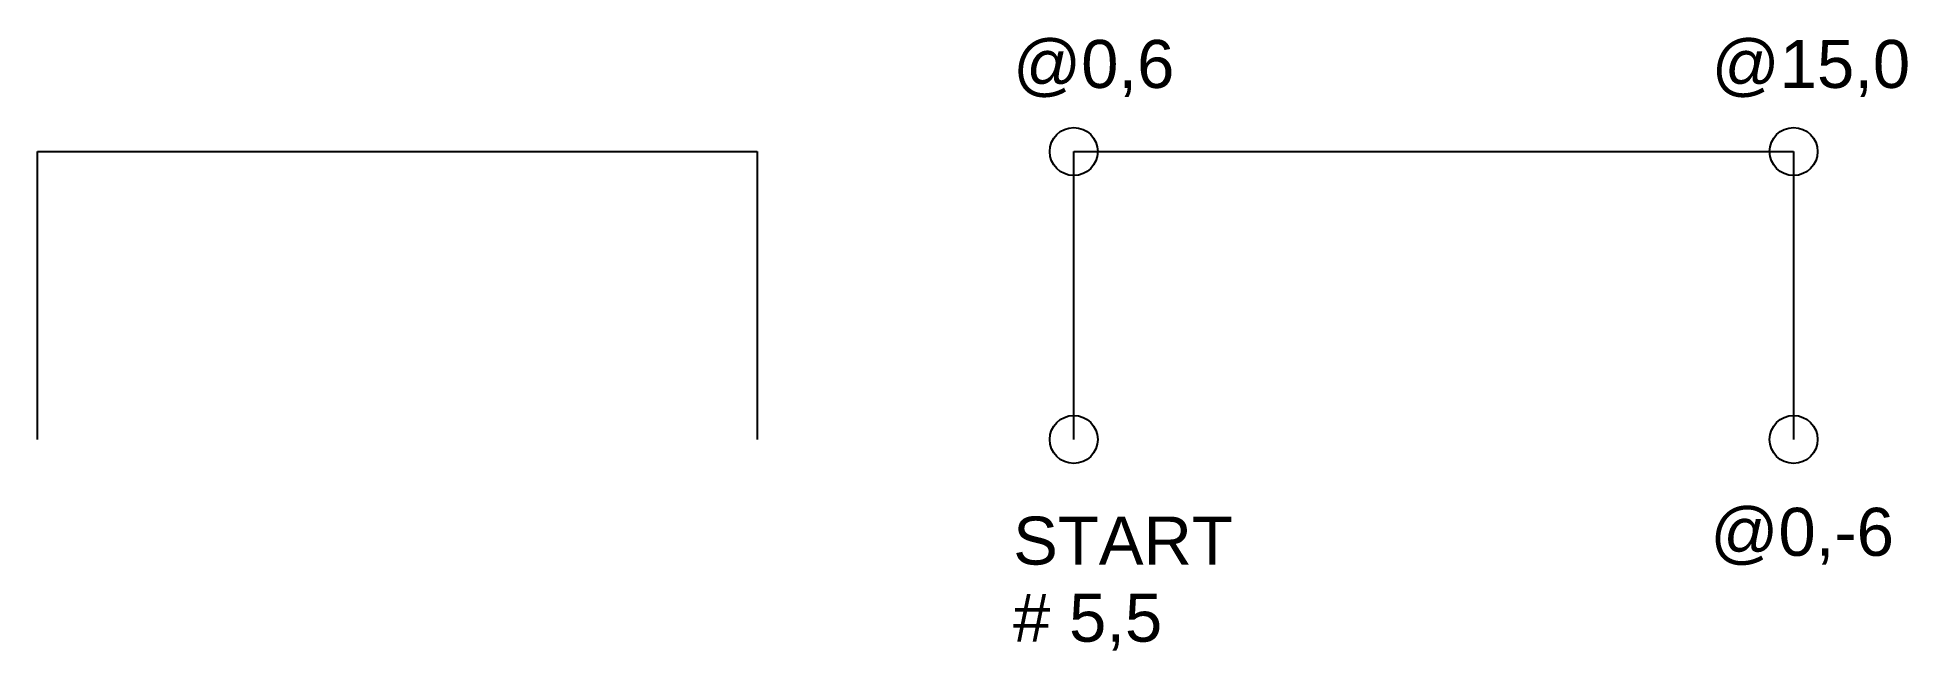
# Model space of a CAD drawing. Header units: inches. Extents: x 5 to 44, y 0.6 to 13.4.
import ezdxf

# ---------------------------------------------------------------- set-up
doc = ezdxf.new("R2010")
doc.units = ezdxf.units.IN
doc.header["$MEASUREMENT"] = 0
doc.layers.add('Dimensions', color=1, linetype='Continuous')
doc.layers.add('Model-Top', color=7, linetype='Continuous')
doc.styles.get("Standard").update_dxf_attribs({"font": 'arial.ttf'})

msp = doc.modelspace()

# ---------------------------------------------------------------- linework, layer by layer
at = {"layer": 'Dimensions'}
for centre in [(26.593, 11), (41.593, 11), (26.593, 5), (41.593, 5)]:
    msp.add_circle(centre, 0.5, dxfattribs=at)
at = {"layer": 'Model-Top'}
for p, q in [((5, 5), (5, 11)), ((5, 11), (20, 11)), ((20, 11), (20, 5)), ((26.593, 5), (26.593, 11)), ((26.593, 11), (41.593, 11)), ((41.593, 11), (41.593, 5))]:
    msp.add_line(p, q, dxfattribs=at)

# ---------------------------------------------------------------- texts
at = {"layer": 'Dimensions'}
for s, p in [('@0,6', (25.331, 12.326)), ('@15,0', (39.886, 12.326)), ('@0,-6', (39.859, 2.575)), ('START', (25.331, 2.392)), ('# 5,5', (25.331, 0.785))]:
    msp.add_text(s, height=1, dxfattribs=at).set_placement(p)

doc.saveas('drawing.dxf')
